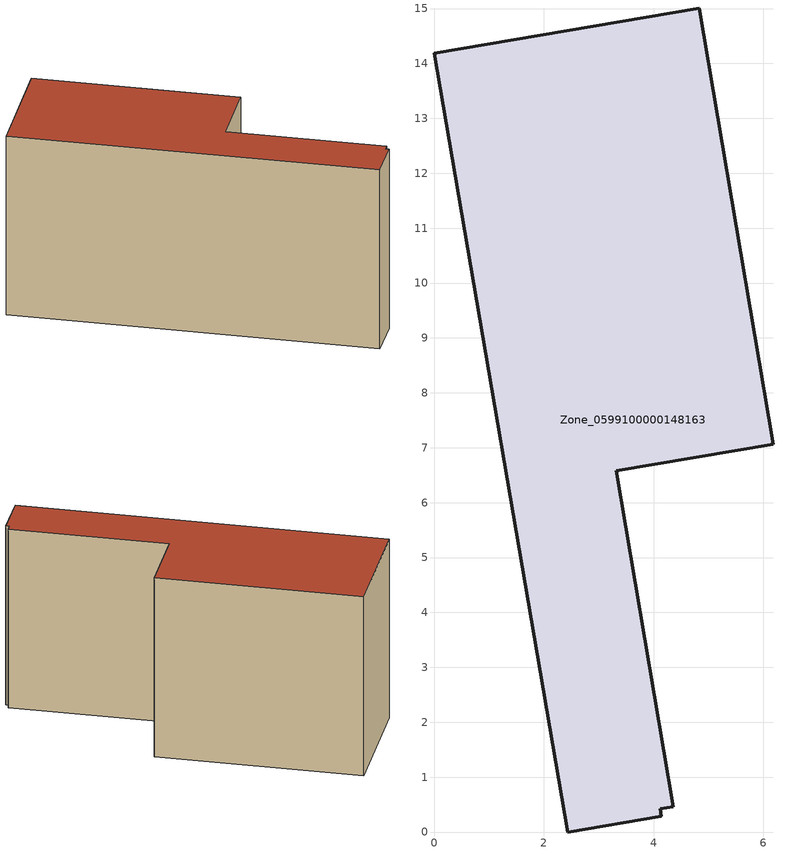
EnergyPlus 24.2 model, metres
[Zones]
Zone_0599100000148163
 floor ground (C_G): 4.14,0.29 2.43,0 0,14.19 4.83,15.01 6.18,7.06 3.32,6.58 4.36,0.46 4.12,0.42 z0
 wall outside (C_F): 4.83,15.01 0,14.19 2.43,0 4.14,0.29 4.12,0.42 4.36,0.46 3.32,6.58 6.18,7.06 4.83,15.01 z0:7.58
 roof outside (C_R): 2.43,0 4.14,0.29 4.12,0.42 4.36,0.46 3.32,6.58 6.18,7.06 4.83,15.01 0,14.19 z7.58
[BUILDING]
Pand.0599100000148163: North Axis=0; Terrain=City; Loads Convergence Tolerance Value=0.04; Temperature Convergence Tolerance Value=0.4; Solar Distribution=FullExterior; Maximum Number of Warmup Days=25; Minimum Number of Warmup Days=1
[Site:Location]
Rotterdam.The.Hague.AP_ZH_NLD Design_Conditions: Latitude=51.96; Longitude=4.45; Time Zone=1; Elevation=-4.5
[SITE:GROUNDTEMPERATURE:BUILDINGSURFACE]
18, 18, 18, 18, 18, 18, 18, 18, 18, 18, 18, 18
[MATERIAL] Thermal Absorptance=0.9; Solar Absorptance=0.7; Visible Absorptance=0.7
Name | Roughness | Thickness | Conductivity | Density | Specific Heat
G.TC.1946 | MediumSmooth | 0.15 | 1 | 540 | 1210
F.TC.1946 | Rough | 0.3 | 0.857143 | 1920 | 840
R.TC.1946 | MediumRough | 0.2 | 0.909091 | 1500 | 1000
[CONSTRUCTION]
C_G: G.TC.1946
C_F: F.TC.1946
C_R: R.TC.1946
[ZONE]
Zone_0599100000148163: Type=1; Multiplier=1; Ceiling Height=Autocalculate; Volume=Autocalculate; Floor Area=autocalculate; Part of Total Floor Area=Yes
[ZONEINFILTRATION:DESIGNFLOWRATE]
Infil_Zone_0599100000148163: Zone or ZoneList or Space or SpaceList=Zone_0599100000148163; Schedule=AlwaysOn; Design Flow Rate Calculation Method=Flow/Area; Flow Rate per Floor Area=0.003; Constant Term Coefficient=1; Temperature Term Coefficient=0; Velocity Term Coefficient=0; Velocity Squared Term Coefficient=0
[HVACTEMPLATE:ZONE:IDEALLOADSAIRSYSTEM]
Zone_0599100000148163: Maximum Heating Supply Air Temperature=50; Minimum Cooling Supply Air Temperature=13; Maximum Heating Supply Air Humidity Ratio=0.0156; Minimum Cooling Supply Air Humidity Ratio=0.0077; Heating Limit=NoLimit; Cooling Limit=NoLimit; Dehumidification Control Type=ConstantSensibleHeatRatio; Cooling Sensible Heat Ratio=0.7; Dehumidification Setpoint=60; Humidification Control Type=None; Humidification Setpoint=30; Outdoor Air Method=None; Outdoor Air Flow Rate per Person=0.00944; Outdoor Air Flow Rate per Zone Floor Area=0; Outdoor Air Flow Rate per Zone=0; Demand Controlled Ventilation Type=None; Outdoor Air Economizer Type=NoEconomizer; Heat Recovery Type=None; Sensible Heat Recovery Effectiveness=0.7; Latent Heat Recovery Effectiveness=0.65
[ZONECONTROL:THERMOSTAT]
ThermostatControl_Zone_0599100000148163: Zone or ZoneList=Zone_0599100000148163; Control Type Schedule=DualSetpointControlType; Control 1=Thermostat_Zone_0599100000148163; Temperature Difference Between Cutout And Setpoint=0
[THERMOSTATSETPOINT:DUALSETPOINT]
Thermostat_Zone_0599100000148163: Heating Setpoint Temperature Schedule=HeatingSetpoint_Zone_0599100000148163; Cooling Setpoint Temperature Schedule=CoolingSetpoint_Zone_0599100000148163
[SCHEDULE:COMPACT]
HeatingSetpoint_Zone_0599100000148163: Through: 12/31, For: AllDays, Until: 24:00, 21
CoolingSetpoint_Zone_0599100000148163: Through: 12/31, For: AllDays, Until: 24:00, 24
DualSetpointControlType: Through: 12/31, For: AllDays, Until: 24:00, 4
AlwaysOn: Through: 12/31, For: AllDays, Until: 24:00, 1
